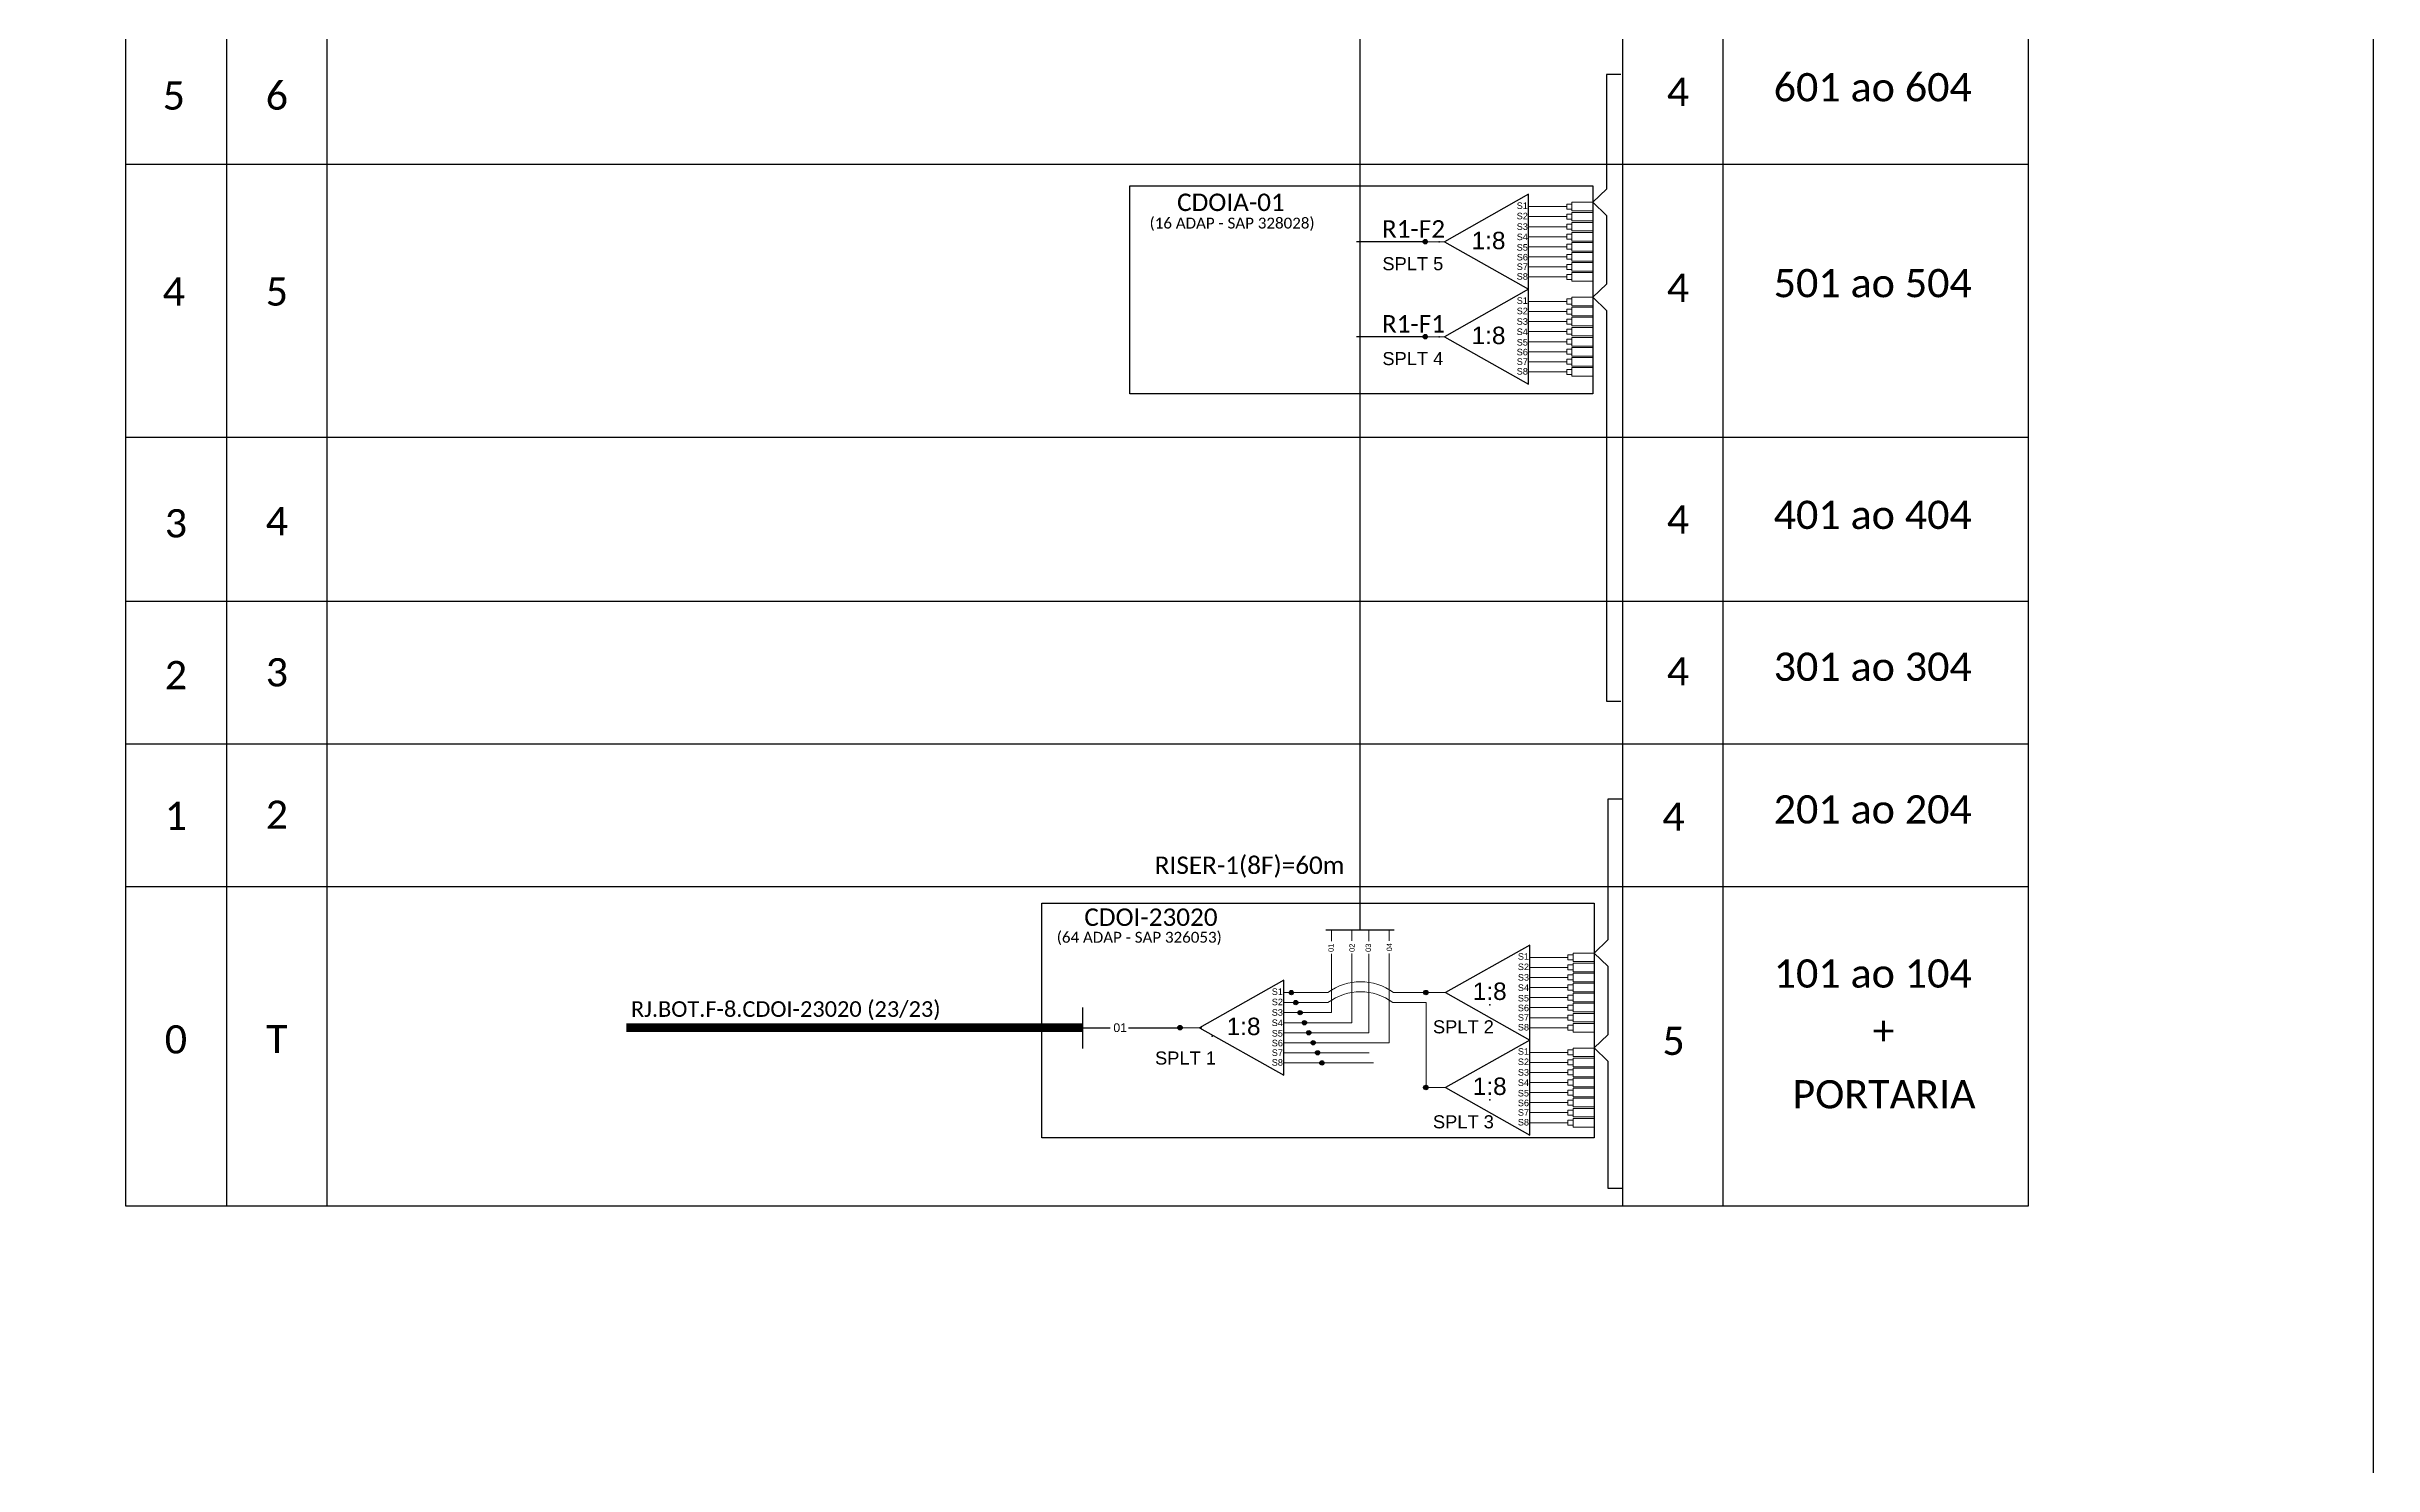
# Model space of a CAD drawing. Header units: metres. Extents: x -1286 to -445, y -500 to 94.
# Drawn here: x -712 to -445.1, y -202.8 to -40 of the extents above; entities that cross this region are included whole.
import ezdxf
from ezdxf.enums import TextEntityAlignment as Align

# ---------------------------------------------------------------- set-up
doc = ezdxf.new("R2010")
doc.units = ezdxf.units.M
doc.styles.add('ARIAL', font='arial.ttf')
doc.styles.add('WMF-Calibri0', font='calibri.ttf')
doc.linetypes.add('RESERVA', pattern='A,0.5,-0.15,["RESERVA",Standard,S=0.18,R=0,X=0,Y=-0.1],-1.3', length=1.95)

# ---------------------------------------------------------------- blocks, each defined once
blk = doc.blocks.new('SPLT_1-8_SC-APC')
at = {"color": 1}
blk.add_lwpolyline([(-7.37, -2.1), (-17.04, -7.55), (-7.37, -13), (-7.37, -2.1)], dxfattribs=at)
at = {"color": 3, "lineweight": 0}
for points in [[(-2.99, -3.51), (-7.37, -3.51)], [(-7.37, -4.66), (-2.99, -4.66)], [(-2.41, -3.02), (-2.41, -4)], [(-2.41, -3.02), (0, -3.02)], [(-2.41, -4), (0, -4)], [(-2.41, -4.17), (-2.41, -5.16)], [(-2.41, -4.17), (0, -4.17)], [(-2.41, -5.16), (0, -5.16)], [(-2.41, -5.32), (-2.41, -6.31)], [(-2.41, -5.32), (0, -5.32)], [(-7.37, -5.82), (-2.99, -5.82)], [(-7.37, -6.97), (-2.99, -6.97)], [(-2.41, -6.31), (0, -6.31)], [(-2.41, -6.48), (-2.41, -7.46)], [(-2.41, -6.48), (0, -6.48)], [(-2.41, -7.46), (0, -7.46)], [(-2.41, -7.63), (-2.41, -8.62)], [(-2.41, -7.63), (0, -7.63)], [(-7.37, -8.12), (-2.99, -8.12)], [(-7.37, -9.28), (-2.99, -9.28)], [(-7.37, -10.43), (-2.99, -10.43)], [(-2.41, -8.62), (0, -8.62)], [(-2.41, -8.78), (-2.41, -9.77)], [(-2.41, -8.78), (0, -8.78)], [(-2.41, -9.77), (0, -9.77)], [(-2.41, -9.94), (-2.41, -10.92)], [(-2.41, -9.94), (0, -9.94)], [(-7.37, -11.58), (-2.99, -11.58)], [(-2.41, -10.92), (0, -10.92)], [(-2.41, -11.09), (-2.41, -12.08)], [(-2.41, -11.09), (0, -11.09)], [(-2.41, -12.08), (0, -12.08)]]:
    blk.add_lwpolyline(points, dxfattribs=at)
for points in [[(-2.99, -3.22), (-2.41, -3.22), (-2.41, -3.8), (-2.99, -3.8)], [(-2.99, -4.38), (-2.41, -4.38), (-2.41, -4.95), (-2.99, -4.95)], [(-2.99, -5.53), (-2.41, -5.53), (-2.41, -6.1), (-2.99, -6.1)], [(-2.99, -6.68), (-2.41, -6.68), (-2.41, -7.26), (-2.99, -7.26)], [(-2.99, -7.84), (-2.41, -7.84), (-2.41, -8.41), (-2.99, -8.41)], [(-2.99, -8.99), (-2.41, -8.99), (-2.41, -9.56), (-2.99, -9.56)], [(-2.99, -10.14), (-2.41, -10.14), (-2.41, -10.72), (-2.99, -10.72)], [(-2.99, -11.3), (-2.41, -11.3), (-2.41, -11.87), (-2.99, -11.87)]]:
    blk.add_lwpolyline(points, close=True, dxfattribs=at)
at = {"color": 1, "lineweight": 0}
blk.add_lwpolyline([(-17.04, -7.55), (-19.26, -7.55)], dxfattribs=at)
at = {"color": 1, "style": 'ARIAL'}
for s, height, p in [('S1', 0.75, (-8.74, -3.78)), ('S2', 0.75, (-8.74, -4.97)), ('1:8', 2, (-13.91, -8.4)), ('S3', 0.75, (-8.74, -6.18)), ('S4', 0.75, (-8.74, -7.36)), ('S5', 0.75, (-8.74, -8.57)), ('S6', 0.75, (-8.74, -9.69)), ('S7', 0.75, (-8.74, -10.78)), ('S8', 0.75, (-8.74, -11.9))]:
    blk.add_text(s, height=height, dxfattribs=at).set_placement(p)
blk = doc.blocks.new('SPLITTER_')
blk.add_point((0, 0))
at = {"style": 'ARIAL', "flags": 4}
blk.add_attdef('SPLT', (0, -3.26), '', height=1.5, dxfattribs=at)

msp = doc.modelspace()

# ---------------------------------------------------------------- hatches: boundary and pattern name
h = msp.add_hatch(color=3)
h.dxf.hatch_style = 1
edge = h.paths.add_edge_path()
edge.add_arc((-553.84, -62.38), 0.256, 0, 360)
h = msp.add_hatch(color=3)
h.dxf.hatch_style = 1
edge = h.paths.add_edge_path()
edge.add_arc((-553.84, -73.28), 0.256, 0, 360)
h = msp.add_hatch(color=3)
h.dxf.hatch_style = 1
edge = h.paths.add_edge_path()
edge.add_arc((-569.2, -148.54), 0.242, 0, 360)
h = msp.add_hatch(color=3)
h.dxf.hatch_style = 1
edge = h.paths.add_edge_path()
edge.add_arc((-568.7, -149.69), 0.242, 0, 360)
h = msp.add_hatch(color=3)
h.dxf.hatch_style = 1
edge = h.paths.add_edge_path()
edge.add_arc((-553.77, -148.54), 0.256, 0, 360)
h = msp.add_hatch(color=3)
h.dxf.hatch_style = 1
edge = h.paths.add_edge_path()
edge.add_arc((-568.2, -150.84), 0.242, 0, 360)
h = msp.add_hatch(color=3)
h.dxf.hatch_style = 1
edge = h.paths.add_edge_path()
edge.add_arc((-567.7, -152), 0.242, 0, 360)
h = msp.add_hatch(color=3)
h.dxf.hatch_style = 1
edge = h.paths.add_edge_path()
edge.add_arc((-581.97, -152.57), 0.256, 0, 360)
h = msp.add_hatch(color=3)
h.dxf.hatch_style = 1
edge = h.paths.add_edge_path()
edge.add_arc((-567.2, -153.15), 0.242, 0, 360)
h = msp.add_hatch(color=3)
h.dxf.hatch_style = 1
edge = h.paths.add_edge_path()
edge.add_arc((-566.7, -154.3), 0.242, 0, 360)
h = msp.add_hatch(color=3)
h.dxf.hatch_style = 1
edge = h.paths.add_edge_path()
edge.add_arc((-566.2, -155.45), 0.242, 0, 360)
h = msp.add_hatch(color=3)
h.dxf.hatch_style = 1
edge = h.paths.add_edge_path()
edge.add_arc((-565.7, -156.61), 0.242, 0, 360)
h = msp.add_hatch(color=3)
h.dxf.hatch_style = 1
edge = h.paths.add_edge_path()
edge.add_arc((-553.77, -159.43), 0.256, 0, 360)

# ---------------------------------------------------------------- linework, layer by layer
at = {"color": 5, "lineweight": 0}
for p, q in [((-564.58, -150.84), (-564.58, -144.08)), ((-562.27, -152), (-562.27, -144.05)), ((-560.3, -153.15), (-560.3, -144.08)), ((-557.99, -154.3), (-557.99, -144.05)), ((-568.2, -150.84), (-564.58, -150.84)), ((-567.7, -152), (-562.27, -152)), ((-567.2, -153.15), (-560.3, -153.15)), ((-566.7, -154.3), (-557.99, -154.3))]:
    msp.add_line(p, q, dxfattribs=at)
at = {"color": 7, "lineweight": 0}
msp.add_line((-553.74, -159.43), (-553.74, -149.69), dxfattribs=at)
msp.add_lwpolyline([(-1286.07, -499.81), (-445.07, -499.81), (-445.07, 94.19), (-1286.07, 94.19)], close=True)
for points in [[(-702.94, 40.68), (-702.94, -173), (-484.65, -173), (-484.65, 40.68)], [(-691.37, 40.68), (-691.37, -173)], [(-679.8, -173), (-679.8, 40.68)], [(-531.22, 40.68), (-531.22, -173)], [(-519.65, -173), (-519.65, 40.68)], [(-702.94, -53.48), (-484.65, -53.48)], [(-702.94, -84.8), (-484.65, -84.8)], [(-702.94, -103.61), (-484.65, -103.61)], [(-702.94, -119.98), (-484.65, -119.98)], [(-702.94, -136.35), (-484.65, -136.35)]]:
    msp.add_lwpolyline(points)
at = {"color": 5}
for points in [[(-561.32, -141.33), (-561.32, -14.43), (-561.32, 16.15)], [(-553.87, -62.38), (-561.72, -62.38)], [(-553.87, -73.28), (-561.72, -73.28)], [(-565.25, -141.33), (-557.4, -141.33)]]:
    msp.add_lwpolyline(points, dxfattribs=at)
at = {"color": 3}
for points in [[(-531.39, -43.18), (-533.04, -43.18), (-533.05, -56.35), (-534.61, -57.86), (-533.05, -59.36), (-533.05, -67.25), (-534.61, -68.75), (-533.05, -70.26), (-533.05, -115.09), (-531.4, -115.09)], [(-531.25, -126.36), (-532.9, -126.36), (-532.91, -142.5), (-534.48, -144.01), (-532.91, -145.52), (-532.91, -153.4), (-534.48, -154.9), (-532.91, -156.41), (-532.91, -170.98), (-531.26, -170.98)], [(-593.13, -152.57), (-589.97, -152.57)], [(-587.89, -152.57), (-581.97, -152.57)]]:
    msp.add_lwpolyline(points, dxfattribs=at)
at = {"color": 1}
for points in [[(-587.74, -55.96), (-534.61, -55.96), (-534.61, -79.85), (-587.74, -79.85)], [(-597.81, -138.29), (-534.48, -138.29), (-534.48, -165.19), (-597.81, -165.19)]]:
    msp.add_lwpolyline(points, close=True, dxfattribs=at)
at = {"color": 5, "lineweight": 0}
for points in [[(-564.58, -141.33), (-564.58, -142.65)], [(-562.27, -141.33), (-562.27, -142.62)], [(-560.3, -141.33), (-560.3, -142.65)], [(-557.99, -141.33), (-557.99, -142.62)]]:
    msp.add_lwpolyline(points, dxfattribs=at)
at = {"color": 1}
for points in [[(-570.08, -147.12), (-579.75, -152.57), (-570.08, -158.02), (-570.08, -147.12)], [(-593.13, -154.97), (-593.13, -150.26)]]:
    msp.add_lwpolyline(points, dxfattribs=at)
at = {"color": 7, "lineweight": 0}
for points in [[(-570.08, -148.54), (-565.02, -148.54, -0.330116), (-557.49, -148.54), (-554.02, -148.54)], [(-553.74, -149.69), (-557.55, -149.69, 0.332328), (-565, -149.69), (-570.08, -149.69)]]:
    msp.add_lwpolyline(points, format="xyb", dxfattribs=at)
for points in [[(-569.2, -148.54), (-570.08, -148.54)], [(-570.08, -149.69), (-568.7, -149.69)], [(-570.08, -150.84), (-568.2, -150.84)], [(-570.08, -152), (-567.7, -152)], [(-570.08, -153.15), (-567.2, -153.15)], [(-570.08, -154.3), (-566.7, -154.3)], [(-570.08, -155.45), (-566.2, -155.45)], [(-570.08, -156.61), (-565.7, -156.61)]]:
    msp.add_lwpolyline(points, dxfattribs=at)
at = {"color": 1, "const_width": 1}
msp.add_lwpolyline([(-645.48, -152.57), (-593.13, -152.57)], dxfattribs=at)
at = {"color": 1, "lineweight": 0}
for points in [[(-579.75, -152.57), (-581.97, -152.57)], [(-579.49, -152.57), (-581.71, -152.57)]]:
    msp.add_lwpolyline(points, dxfattribs=at)
at = {"color": 8, "linetype": 'RESERVA', "lineweight": 0, "ltscale": 1.5}
for points in [[(-566.2, -155.45), (-560.26, -155.45)], [(-566.2, -156.61), (-559.76, -156.61)]]:
    msp.add_lwpolyline(points, dxfattribs=at)
at = {"color": 3}
for centre, radius in [((-553.84, -62.38), 0.256), ((-553.84, -73.28), 0.256), ((-569.2, -148.54), 0.242), ((-568.7, -149.69), 0.242), ((-553.77, -148.54), 0.256), ((-568.2, -150.84), 0.242), ((-567.7, -152), 0.242), ((-581.97, -152.57), 0.256), ((-567.2, -153.15), 0.242), ((-566.7, -154.3), 0.242), ((-566.2, -155.45), 0.242), ((-565.7, -156.61), 0.242), ((-553.77, -159.43), 0.256)]:
    msp.add_circle(centre, radius, dxfattribs=at)

# ---------------------------------------------------------------- block references
for p in [(-534.61, -54.84), (-534.61, -65.73), (-534.48, -140.99), (-534.48, -151.89)]:
    msp.add_blockref('SPLT_1-8_SC-APC', p, dxfattribs=at)
ref = msp.add_blockref('SPLITTER_', (-552.23, -62.38), dxfattribs=dict(xscale=-1))
ref.add_attrib('SPLT', 'SPLT 5', (-558.76, -65.65), dxfattribs={"height": 1.5, "style": 'ARIAL'})
ref = msp.add_blockref('SPLITTER_', (-552.23, -73.28), dxfattribs=dict(xscale=-1))
ref.add_attrib('SPLT', 'SPLT 4', (-558.76, -76.54), dxfattribs={"height": 1.5, "style": 'ARIAL'})
ref = msp.add_blockref('SPLITTER_', (-546.43, -149.96), dxfattribs=dict(xscale=-1))
ref.add_attrib('SPLT', 'SPLT 2', (-552.96, -153.22), dxfattribs={"height": 1.5, "style": 'ARIAL'})
ref = msp.add_blockref('SPLITTER_', (-578.3, -153.53), dxfattribs=dict(xscale=-1))
ref.add_attrib('SPLT', 'SPLT 1', (-584.84, -156.8), dxfattribs={"height": 1.5, "style": 'ARIAL'})
ref = msp.add_blockref('SPLITTER_', (-546.43, -160.86), dxfattribs=dict(xscale=-1))
ref.add_attrib('SPLT', 'SPLT 3', (-552.96, -164.12), dxfattribs={"height": 1.5, "style": 'ARIAL'})

# ---------------------------------------------------------------- texts
at = {"color": 7, "style": 'WMF-Calibri0'}
for s, p in [('601 ao 604', (-513.87, -46.27)), ('501 ao 504', (-513.87, -68.75)), ('401 ao 404', (-513.87, -95.34)), ('301 ao 304', (-513.87, -112.77)), ('201 ao 204', (-513.87, -129.14)), ('101 ao 104', (-513.87, -147.97)), ('+', (-502.53, -154.55)), ('PORTARIA', (-511.72, -161.83))]:
    msp.add_text(s, height=3.24, dxfattribs=at).set_placement(p)
at = {"color": 1}
for s, height, style, p in [('CDOIA-01', 2, 'WMF-Calibri0', (-582.31, -58.86)), ('CDOI-23020', 2, 'WMF-Calibri0', (-592.95, -140.89)), ('S1', 0.75, 'ARIAL', (-571.45, -148.81)), ('S2', 0.75, 'ARIAL', (-571.45, -149.99)), ('1:8', 2, 'ARIAL', (-576.62, -153.42)), ('S3', 0.75, 'ARIAL', (-571.45, -151.2)), ('S4', 0.75, 'ARIAL', (-571.45, -152.38)), ('S5', 0.75, 'ARIAL', (-571.45, -153.59)), ('S6', 0.75, 'ARIAL', (-571.45, -154.71)), ('S7', 0.75, 'ARIAL', (-571.45, -155.81)), ('S8', 0.75, 'ARIAL', (-571.45, -156.93))]:
    msp.add_text(s, height=height, dxfattribs=dict(at, style=style)).set_placement(p)
at = {"color": 1, "style": 'WMF-Calibri0'}
for s, p in [('(16 ADAP - SAP 328028)', (-576, -60.87)), ('(64 ADAP - SAP 326053)', (-586.65, -142.82))]:
    msp.add_text(s, height=1.25, dxfattribs=at).set_placement(p, align=Align.CENTER)
at = {"color": 5, "style": 'WMF-Calibri0'}
for s, p in [('R1-F2', (-558.81, -61.91)), ('R1-F1', (-558.81, -72.8)), ('RISER-1(8F)=60m', (-584.87, -134.93))]:
    msp.add_text(s, height=2, dxfattribs=at).set_placement(p)
at = {"style": 'ARIAL'}
for s, p in [('01', (-564.66, -143.4)), ('02', (-562.24, -143.4)), ('03', (-560.38, -143.4)), ('04', (-557.96, -143.33))]:
    msp.add_text(s, height=0.617, rotation=90, dxfattribs=at).set_placement(p, align=Align.MIDDLE_CENTER)
at = {"color": 1, "style": 'WMF-Calibri0'}
msp.add_text('RJ.BOT.F-8.CDOI-23020 (23/23)', height=1.7898, dxfattribs=at).set_placement((-627.2, -150.43, 3.73), align=Align.MIDDLE_CENTER)
at = {"style": 'ARIAL'}
msp.add_text('01', height=1, dxfattribs=at).set_placement((-588.84, -152.57), align=Align.MIDDLE_CENTER)
at = {"color": 7, "style": 'WMF-Calibri0'}
for tag, flags, p in [('5', 4, (-697.4, -45.61)), ('6', 4, (-685.58, -45.61)), ('4', 4, (-524.84, -45.18)), ('4', 4, (-697.4, -68.1)), ('5', 4, (-685.58, -68.1)), ('4', 4, (-524.84, -67.66)), ('3', 4, (-697.16, -94.69)), ('4', 4, (-685.58, -94.45)), ('4', 4, (-524.84, -94.25)), ('2', 4, (-697.16, -112.11)), ('3', 4, (-685.58, -111.79)), ('4', 4, (-524.84, -111.68)), ('1', 4, (-697.16, -128.25)), ('2', 12, (-685.58, -128.13)), ('4', 4, (-525.36, -128.36)), ('0', 4, (-697.16, -153.91)), ('T', 12, (-685.58, -153.87)), ('5', 4, (-525.36, -154.08))]:
    msp.add_attdef(tag, text='XX', height=3.24, dxfattribs=dict(at, flags=flags)).set_placement(p, align=Align.MIDDLE_CENTER)

doc.saveas('drawing.dxf')
